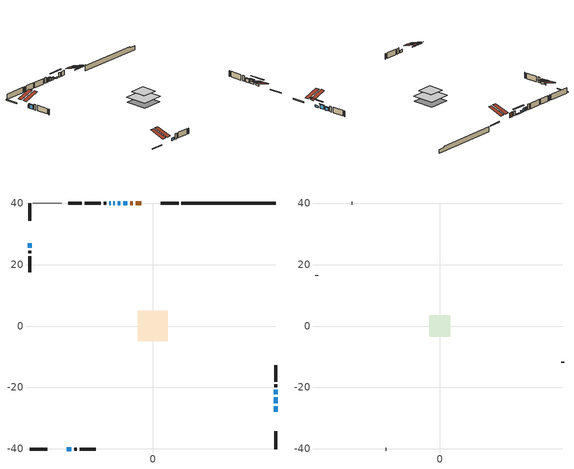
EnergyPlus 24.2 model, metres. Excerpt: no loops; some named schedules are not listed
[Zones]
conditioned space
 floor outside (Floor1 construction): -0.75,-0.75 -0.75,0.75 0.75,0.75 0.75,-0.75 z0.61
 floor adiabatic (AdiabaticFloorConstruction): -4.94,-4.94 -4.94,4.94 4.94,4.94 4.94,-4.94 z0.61
 floor foundation (Slab1 construction): -4.75,-4.75 -4.75,4.75 4.75,4.75 4.75,-4.75 z-1.68
 wall outside (RimJoist1 construction): 8.41,40.12 2.64,40.12 / -40.12,-40.12 -34.35,-40.12 / -40.12,40.12 -40.12,34.35 / 40.12,-40.12 40.12,-34.35 z0.61:0.91
 wall outside (AdiabaticWallConstruction 1): -3.73,40.12 -5.53,40.12 z0.61:2.64
 wall outside (AdiabaticWallConstruction): -40.12,27.98 -40.12,27.89 / -27.98,-40.12 -26.59,-40.12 z0.61:1.83; -40.12,26.96 -40.12,25.52 / 40.12,-25.28 40.12,-23.22 z0.61:2.36; 40.12,-27.98 40.12,-26.2 z0.61:1.32; -8.29,40.12 -9.61,40.12 z0.61:1.09; 40.12,-22.29 40.12,-20.87 / -12.38,40.12 -12.84,40.12 / -13.77,40.12 -14.23,40.12 z0.61:2.06; -10.54,40.12 -11.46,40.12 z0.61:1.4
 wall outside (Wall1 construction): -15.16,40.12 -16.03,40.12 / -25.66,-40.12 -24.78,-40.12 / -40.12,24.59 -40.12,23.71 / 40.12,-19.94 40.12,-19.07 z0.61:3.05
 wall outside (Wall2 construction): -16.96,40.12 -22.24,40.12 / -23.86,-40.12 -18.58,-40.12 / -40.12,22.78 -40.12,17.51 / 40.12,-18.14 40.12,-12.86 z0.61:3.05
 wall foundation (FoundationWall1 construction): 9.34,40.12,-1.68 9.34,40.12,0.61 37.04,40.12,0.61 37.04,40.12,-0.01 40.12,40.12,-0.01 40.12,40.12,-1.68
 wall othersidecoefficients (AdiabaticWallConstruction 1): -6.46,40.12 -7.36,40.12 z0.61:2.64
 wall othersidecoefficients (Wall3 construction): -23.17,40.12 -27.6,40.12 z0.61:3.05
 wall adiabatic (Wall5 construction): -29.66,40.12 -39.19,40.12 z0.61:3.05
 window (WindowConstruction 6): -40.12,27.98 -40.12,27.89 z0.61:1.83
 window (WindowConstruction 5): -40.12,26.96 -40.12,25.52 z0.61:2.36
 window (WindowConstruction 8): 40.12,-27.98 40.12,-26.21 z0.61:1.32
 window (WindowConstruction 9): -8.29,40.12 -9.61,40.12 z0.61:1.09
 window (WindowConstruction 7): -27.98,-40.12 -26.59,-40.12 z0.61:1.83
 window (WindowConstruction): 40.12,-25.28 40.12,-23.22 z0.61:2.36
 window (WindowConstruction 1): 40.12,-22.29 40.12,-20.87 z0.61:2.06
 window (WindowConstruction 2): -10.54,40.12 -11.46,40.12 z0.61:1.4
 window (WindowConstruction 3): -12.38,40.12 -12.84,40.12 z0.61:2.06
 window (WindowConstruction 4): -13.77,40.12 -14.23,40.12 z0.61:2.06
 door (Door): -3.73,40.12 -5.53,40.12 z0.61:2.64
 door inside (Door 1): -6.46,40.12 -7.36,40.12 z0.61:2.64
 ceiling adiabatic (AdiabaticFloorConstruction): 4.94,-4.94 4.94,4.94 -4.94,4.94 -4.94,-4.94 z0.61
 roof outside (Roof2 construction): -2.8,40.12,3.05 -2.8,33.25,5.34 -0.99,33.25,5.34 -0.99,40.12,3.05; -28.91,-40.12,3.05 -28.91,-33.25,5.34 -30.72,-33.25,5.34 -30.72,-40.12,3.05; -40.12,28.91,3.05 -33.25,28.91,5.34 -33.25,30.72,5.34 -40.12,30.72,3.05; 40.12,-28.91,3.05 33.25,-28.91,5.34 33.25,-30.72,5.34 40.12,-30.72,3.05
attic - vented
 floor to conditioned space (Floor2 construction Reversed): -3.45,-3.45 -3.45,3.45 3.45,3.45 3.45,-3.45 z3.05
 wall outside (Wall4 construction): -28.53,40.12 -28.73,40.12 / -17.65,-40.12 -17.44,-40.12 / -40.12,16.58 -40.12,16.37 / 40.12,-11.93 40.12,-11.72 z0.61:3.05
 roof outside (Roof1 construction): -0.06,40.12,3.05 -0.06,33.4,5.29 1.71,33.4,5.29 1.71,40.12,3.05; -31.65,-40.12,3.05 -31.65,-33.4,5.29 -33.42,-33.4,5.29 -33.42,-40.12,3.05; -40.12,31.65,3.05 -33.4,31.65,5.29 -33.4,33.42,5.29 -40.12,33.42,3.05; 40.12,-31.65,3.05 33.4,-31.65,5.29 33.4,-33.42,5.29 40.12,-33.42,3.05
shading: -40.12,25.31 -40.12,27.16 -40.53,27.16 -40.53,25.31 z2.56; 40.12,-23.57 40.12,-30.62 40.53,-30.62 40.53,-23.57 z3.96; -12.25,40.12 -5.65,40.12 -5.65,40.53 -12.25,40.53 z3.73; 40.12,-23.02 40.12,-25.48 40.53,-25.48 40.53,-23.02 z2.56; 40.12,-20.67 40.12,-22.49 40.53,-22.49 40.53,-20.67 z2.26; -11.66,40.12 -10.34,40.12 -10.34,40.53 -11.66,40.53 z1.6; -13.04,40.12 -12.18,40.12 -12.18,40.53 -13.04,40.53 z2.26; -14.43,40.12 -13.57,40.12 -13.57,40.53 -14.43,40.53 z2.26
[Building]
Building 1: Terrain=Suburbs
[Site:Location]
Edmonton Intl AP_AB: Latitude {deg}=53.31; Longitude {deg}=-113.58; Time Zone {hr}=-7; Elevation {m}=723; Keep Site Location Information=Yes
[Site:GroundTemperature:Shallow]
-1.56185, -3.61833, -3.78302, -2.80711, 1.11059, 5.01004, 8.39065, 10.5322, 10.7141, 8.97234, 5.67794, 1.89811
[Site:WaterMainsTemperature]
Calculation Method=Schedule; Temperature Schedule=mains temperature schedule
[Material] Roughness=Rough; Thermal Absorptance=0.9
Name | Thickness {m} | Conductivity {W/m-K} | Density {kg/m3} | Specific Heat {J/kg-K} | Solar Absorptance | Visible Absorptance
asphalt or fiberglass shingles | 0.00635 | 0.162714 | 1121.4 | 1465.45 | 0.4 | 0.4
ceiling loosefill ins | 0.169333 | 0.0480833 | 16.02 | 1046.75 | 0.7 | 0.7
ceiling stud and cavity | 0.1397 | 0.14295 | 65.682 | 1177.47 | 0.7 | 0.7
concrete 4.0 in. | 0.1016 | 1.803125 | 2242.8 | 837.4 | 0.7 | 0.7
concrete 8.0 in. | 0.2032 | 1.803125 | 2242.8 | 837.4 | 0.7 | 0.7
door material | 0.04445 | 0.053851 | 512.64 | 1214.23 | 0.7 | 0.7
door material 1 | 0.04445 | 0.060037 | 512.64 | 1214.23 | 0.7 | 0.7
exterior vertical ins | 0.0451208 | 0.029427 | 32.04 | 1214.23 | 0.7 | 0.7
floor covering | 0.0127 | 0.0433444 | 54.468 | 1339.84 | 0.6 | 0.6
floor rigid ins; roof rigid ins | 0.051816 | 0.029427 | 32.04 | 1214.23 | 0.7 | 0.7
floor rigid ins 1; wall rigid ins | 0.512978 | 0.029427 | 32.04 | 1214.23 | 0.7 | 0.7
floor stud and cavity | 0.1397 | 0.0996456 | 92.3553 | 1139.71 | 0.7 | 0.7
floor stud and cavity 1 | 0.1397 | 1.75129 | 37.0049 | 1207.88 | 0.7 | 0.7
furniture material conditioned space 1 | 0.1524 | 0.115458 | 640.8 | 1214.23 | 0.6 | 0.6
gypsum board | 0.0127 | 0.160291 | 801 | 837.4 | 0.6 | 0.6
gypsum board 1 | 0.0127 | 0.160291 | 801 | 837.4 | 0.7 | 0.7
osb sheathing 0.5 in. | 0.0127 | 0.115458 | 512.64 | 1214.23 | 0.7 | 0.7
osb sheathing 0.5 in. 1 | 0.0127 | 0.115458 | 512.64 | 1214.23 | 0.4 | 0.4
osb sheathing 0.75 in. | 0.01905 | 0.115458 | 512.64 | 1214.23 | 0.7 | 0.7
osb sheathing 2.0 in. | 0.0508 | 0.115458 | 512.64 | 1214.23 | 0.7 | 0.7
rim joist stud and cavity | 0.0508 | 0.0296634 | 125.044 | 1163.47 | 0.6 | 0.6
roof stud and cavity | 0.2032 | 0.170261 | 78.34581 | 1123.46 | 0.7 | 0.7
wall stud and cavity | 0.1397 | 0.100429 | 139.0536 | 1170.24 | 0.7 | 0.7
wall stud and cavity 1 | 0.1397 | 0.0944506 | 139.0536 | 1170.24 | 0.7 | 0.7
wall stud and cavity 2 | 0.1397 | 0.102432 | 139.0536 | 1170.24 | 0.7 | 0.7
wall stud and cavity 3 | 0.0889 | 6.1454 | 50.32683 | 1063.81 | 0.6 | 0.6
wall stud and cavity 4 | 0.1397 | 0.0850773 | 139.0536 | 1170.24 | 0.7 | 0.7
wall stud and cavity 5 | 0.0889 | 0.380278 | 52.3479 | 1209.89 | 0.7 | 0.7
wall stud and cavity 6 | 0.0889 | 0.391764 | 83.0341 | 1211.67 | 0.7 | 0.7
wood siding | 0.0254 | 0.102417 | 544.68 | 1172.36 | 0.4 | 0.4
wood siding 1 | 0.00254 | 0.102417 | 544.68 | 1172.36 | 0.4 | 0.4
wood siding 2; wood siding 3; wood siding 4 | 0.0254 | 0.102417 | 544.68 | 1172.36 | 0.7 | 0.7
[WindowMaterial:SimpleGlazingSystem]
Name | U-Factor {W/m2-K} | Solar Heat Gain Coefficient
WindowMaterial | 3.27961 | 0.66
WindowMaterial 1 | 3.273367 | 0.56
WindowMaterial 2 | 3.26655 | 0.54
WindowMaterial 3 | 3.313113 | 0.6
WindowMaterial 4 | 3.26655 | 0.49
WindowMaterial 5 | 3.27848 | 0.64
WindowMaterial 6 | 3.273367 | 0.4
WindowMaterial 7 | 3.310274 | 0.62
WindowMaterial 8 | 3.27507 | 0.57
WindowMaterial 9 | 3.26542 | 0.49
[Construction]
AdiabaticFloorConstruction: floor stud and cavity 1, floor rigid ins 1, osb sheathing 0.75 in., floor covering
AdiabaticWallConstruction: wood siding 3, wall rigid ins, wall stud and cavity 5, gypsum board
AdiabaticWallConstruction 1: wood siding 4, wall rigid ins, wall stud and cavity 5, gypsum board
Door: door material
Door 1: door material 1
Floor1 construction: floor stud and cavity, floor rigid ins, osb sheathing 0.75 in., floor covering
Floor2 construction Reversed: gypsum board, ceiling stud and cavity, ceiling loosefill ins
FoundationWall1 construction: concrete 8.0 in., gypsum board 1
furniture construction conditioned space 1: furniture material conditioned space 1
PartitionWallConstruction: gypsum board, wall stud and cavity 6, gypsum board
RimJoist1 construction: wood siding 2, osb sheathing 2.0 in., rim joist stud and cavity
Roof1 construction: asphalt or fiberglass shingles
Roof2 construction: asphalt or fiberglass shingles, roof rigid ins, osb sheathing 0.75 in., roof stud and cavity, gypsum board
Slab1 construction: concrete 4.0 in.
Wall1 construction: wood siding, osb sheathing 0.5 in., wall stud and cavity, gypsum board
Wall2 construction: wood siding, osb sheathing 0.5 in., wall stud and cavity 1, gypsum board
Wall3 construction: osb sheathing 0.5 in. 1, wall stud and cavity 2, gypsum board
Wall4 construction: wood siding 1, wall stud and cavity 3
Wall5 construction: osb sheathing 0.5 in. 1, wall stud and cavity 4, gypsum board
WindowConstruction: WindowMaterial
WindowConstruction 1: WindowMaterial 1
WindowConstruction 2: WindowMaterial 2
WindowConstruction 3: WindowMaterial 3
WindowConstruction 4: WindowMaterial 4
WindowConstruction 5: WindowMaterial 5
WindowConstruction 6: WindowMaterial 6
WindowConstruction 7: WindowMaterial 7
WindowConstruction 8: WindowMaterial 8
WindowConstruction 9: WindowMaterial 9
[Zone] Multiplier=1; Part of Total Floor Area=Yes
Name | Volume {m3}
attic - vented | 17.3358
conditioned space | 485.5
[Space]
Name | Zone | Volume {m3}
attic - vented 1 | attic - vented | 17.3358
conditioned space 1 | conditioned space | 485.5
[ZoneInfiltration:EffectiveLeakageArea]
infil attic - vented 1: Zone or Space=attic - vented 1; Schedule=Always On Discrete; Effective Air Leakage Area {cm2}=1657.39; Stack Coefficient=0.000325407; Wind Coefficient=1.2188e-05
[ZoneMixing]
whole house fan mix: Zone or Space=attic - vented; Schedule=Always On Continuous; Design Flow Rate Calculation Method=Flow/Zone; Design Flow Rate {m3/s}=0; Source Zone or Space=conditioned space
[SurfaceProperty:ExposedFoundationPerimeter]
Slab1: Exposed Perimeter Calculation Method=TotalExposedPerimeter; Total Exposed Perimeter {m}=30.785
[SurfaceProperty:OtherSideCoefficients]
other non-freezing space: Combined Convective/Radiative Film Coefficient {W/m2-K}=8.35; Constant Temperature Coefficient=1; External Dry-Bulb Temperature Coefficient=0; Ground Temperature Coefficient=0; Wind Speed Coefficient=0; Zone Air Temperature Coefficient=0; Constant Temperature Schedule=other non-freezing space; Previous Other Side Temperature Coefficient=0
[InternalMass] Zone or ZoneList=conditioned space; Space or SpaceList=conditioned space 1
Name | Construction | Surface Area {m2}
furniture mass conditioned space 1 | furniture construction conditioned space 1 | 75.9438
partition wall mass | PartitionWallConstruction | 189.86
[Lights]
interior lighting: Zone or ZoneList or Space or SpaceList=conditioned space 1; Schedule=interior lighting schedule; Design Level Calculation Method=LightingLevel; Lighting Level {W}=343.2; Return Air Fraction=0; Fraction Radiant=0.6; Fraction Visible=0.2; Fraction Replaceable=1
[People]
occupants: Zone or ZoneList or Space or SpaceList=conditioned space 1; Number of People Schedule=occupants schedule; Number of People Calculation Method=People; Number of People=3; Fraction Radiant=0.314171; Sensible Heat Fraction=0.56303; Activity Level Schedule=occupants activity schedule; Carbon Dioxide Generation Rate {m3/s-W}=0; Enable ASHRAE 55 Comfort Warnings=No; Mean Radiant Temperature Calculation Type=EnclosureAveraged
[ElectricEquipment] Zone or ZoneList or Space or SpaceList=conditioned space 1; Design Level Calculation Method=EquipmentLevel
Name | Schedule | Design Level {W} | Fraction Latent | Fraction Radiant | Fraction Lost
clothes dryer | clothes dryer schedule | 140.772 | 0.015 | 0.081 | 0.85
clothes washer | clothes washer schedule | 32.1985 | 0.03 | 0.162 | 0.7
cooking range | cooking range schedule | 208.969 | 0.08 | 0.432 | 0.2
dishwasher | dishwasher schedule | 66.8632 | 0.3 | 0.18 | 0.4
fridge | fridge schedule | 72.9452 | 0 | 0.6 | 0
mech vent bath fan 0 | mech vent bath fan 0 schedule | 50.2 | 0 | 0 | 1
mech vent bath fan 1 | mech vent bath fan 1 schedule | 50.2 | 0 | 0 | 1
mech vent house fan | mech vent house fan schedule | 0 | 0 | 0 | 1
mech vent house fan cfis | mech vent house fan cfis schedule | 0 | 0 | 0 | 0
mech vent range fan 0 | mech vent range fan 0 schedule | 57 | 0 | 0 | 1
misc plug loads | misc plug loads schedule | 494.7 | 0.045 | 0.513 | 0.1
whole house fan | Always On Discrete | 0 | 0 | 0 | 1
[OtherEquipment] Zone or ZoneList or Space or SpaceList=conditioned space 1; Design Level Calculation Method=EquipmentLevel
Name | Fuel Type | Schedule | Design Level {W} | Fraction Latent | Fraction Radiant | Fraction Lost
clothes dryer 1 | Electricity | clothes dryer schedule | 0 | 0.015 | 0.081 | 0.85
cooking range 1 | Electricity | cooking range schedule | 0 | 0.08 | 0.432 | 0.2
general water use latent | None | general water use schedule | 59.3978 | 1 | 0 | 0
general water use sensible | None | general water use schedule | -58.539 | 0 | 0.6 | 0
mech vent house fan latent load | None | Always On Discrete | 0 | 1 | 0 | 0
mech vent house fan sensible load | None | Always On Discrete | 0 | 0 | 0 | 0
water heater energy adjustment1 | NaturalGas | Always On Discrete | 0.01 | 0 | 0 | 1
[ZoneInfiltration:DesignFlowRate] Zone or ZoneList or Space or SpaceList=conditioned space 1; Schedule=Always On Discrete; Design Flow Rate Calculation Method=Flow/Zone; Design Flow Rate {m3/s}=0
infil flow; natural vent flow; whole house fan flow
[AvailabilityManager:Scheduled]
furnace airloop Availability Manager: Schedule=Always On Discrete
[Foundation:Kiva]
Foundation Kiva 1: Initial Indoor Air Temperature {C}=18; Wall Height Above Grade {m}=0.609996; Wall Depth Below Slab {m}=0.2032; Custom Block Material Name 1=exterior vertical ins; Custom Block Depth 1 {m}=2.28999; Custom Block X Position 1 {m}=0.2159; Custom Block Z Position 1 {m}=0
[Foundation:Kiva:Settings]
Soil Conductivity {W/m-K}=0.849921; Soil Density {kg/m3}=1842.3; Soil Specific Heat {J/kg-K}=418.7; Ground Solar Absorptivity=0.9; Ground Thermal Absorptivity=0.9; Ground Surface Roughness {m}=0.03; Far-Field Width {m}=40; Deep-Ground Boundary Condition=ZeroFlux; Deep-Ground Depth {m}=40; Minimum Cell Dimension {m}=0.2; Maximum Cell Growth Coefficient=3; Simulation Timestep=Timestep
[Exterior:Lights]
exterior lighting: Schedule=exterior lighting schedule; Design Level {W}=75.6
[EnergyManagementSystem:GlobalVariable]
furnace_airloop_Fan_RTF
infil_program_Qfan
infil_program_Qinf
natural_vent_program_Qnv
natural_vent_program_Qwhf
[EnergyManagementSystem:Sensor]
Name | Output:Variable or Output:Meter Index Key | Output:Variable or Output:Meter
airflow_gain | infil flow | Infiltration Sensible Heat Gain Energy
airflow_gain_1 | natural vent flow | Infiltration Sensible Heat Gain Energy
airflow_gain_2 | whole house fan flow | Infiltration Sensible Heat Gain Energy
airflow_loss | infil flow | Infiltration Sensible Heat Loss Energy
airflow_loss_1 | natural vent flow | Infiltration Sensible Heat Loss Energy
airflow_loss_2 | whole house fan flow | Infiltration Sensible Heat Loss Energy
clg_load_cond |  | Cooling:EnergyTransfer:Zone:CONDITIONED SPACE
clg_sp_s; clg_sp_s_1 | cooling setpoint | Schedule Value
clothes_dryer_exhaust_0_sch_s | clothes dryer exhaust 0 schedule | Schedule Value
cool_season | cooling season schedule | Schedule Value
htg_load_cond |  | Heating:EnergyTransfer:Zone:CONDITIONED SPACE
htg_sp_s; htg_sp_s_1 | heating setpoint | Schedule Value
ig_ee_conv | clothes dryer | Electric Equipment Convective Heating Energy
ig_ee_conv_2 | cooking range | Electric Equipment Convective Heating Energy
ig_ee_conv_4 | fridge | Electric Equipment Convective Heating Energy
ig_ee_conv_5 | misc plug loads | Electric Equipment Convective Heating Energy
ig_ee_conv_6 | whole house fan | Electric Equipment Convective Heating Energy
ig_ee_rad | clothes dryer | Electric Equipment Radiant Heating Energy
ig_ee_rad_2 | cooking range | Electric Equipment Radiant Heating Energy
ig_ee_rad_4 | fridge | Electric Equipment Radiant Heating Energy
ig_ee_rad_5 | misc plug loads | Electric Equipment Radiant Heating Energy
ig_ee_rad_6 | whole house fan | Electric Equipment Radiant Heating Energy
ig_lgt_conv | interior lighting | Lights Convective Heating Energy
ig_lgt_rad | interior lighting | Lights Radiant Heating Energy
ig_lgt_vis | interior lighting | Lights Visible Radiation Heating Energy
ig_oe_conv | clothes dryer 1 | Other Equipment Convective Heating Energy
ig_oe_conv_1 | cooking range 1 | Other Equipment Convective Heating Energy
ig_oe_conv_2 | general water use latent | Other Equipment Convective Heating Energy
ig_oe_conv_3 | general water use sensible | Other Equipment Convective Heating Energy
ig_oe_conv_4 | water heater energy adjustment1 | Other Equipment Convective Heating Energy
ig_oe_rad | clothes dryer 1 | Other Equipment Radiant Heating Energy
ig_oe_rad_1 | cooking range 1 | Other Equipment Radiant Heating Energy
ig_oe_rad_2 | general water use latent | Other Equipment Radiant Heating Energy
ig_oe_rad_3 | general water use sensible | Other Equipment Radiant Heating Energy
ig_oe_rad_4 | water heater energy adjustment1 | Other Equipment Radiant Heating Energy
ig_ppl_conv | occupants | People Convective Heating Energy
ig_ppl_rad | occupants | People Radiant Heating Energy
im_conv | furniture mass conditioned space 1 | Surface Inside Face Convection Heat Gain Energy
im_conv_1 | partition wall mass | Surface Inside Face Convection Heat Gain Energy
im_ig | furniture mass conditioned space 1 | Surface Inside Face Internal Gains Radiation Heat Gain Energy
im_ig_1 | partition wall mass | Surface Inside Face Internal Gains Radiation Heat Gain Energy
im_lgt | furniture mass conditioned space 1 | Surface Inside Face Lights Radiation Heat Gain Energy
im_lgt_1 | partition wall mass | Surface Inside Face Lights Radiation Heat Gain Energy
im_sol | furniture mass conditioned space 1 | Surface Inside Face Solar Radiation Heat Gain Energy
im_sol_1 | partition wall mass | Surface Inside Face Solar Radiation Heat Gain Energy
im_surf | furniture mass conditioned space 1 | Surface Inside Face Net Surface Thermal Radiation Heat Gain Energy
im_surf_1 | partition wall mass | Surface Inside Face Net Surface Thermal Radiation Heat Gain Energy
mech_vent_bath_fan_0_sch_s | mech vent bath fan 0 schedule | Schedule Value
mech_vent_bath_fan_1_sch_s | mech vent bath fan 1 schedule | Schedule Value
mech_vent_range_fan_0_sch_s | mech vent range fan 0 schedule | Schedule Value
mv_conv | mech vent bath fan 0 | Electric Equipment Convective Heating Energy
mv_conv_1 | mech vent bath fan 1 | Electric Equipment Convective Heating Energy
mv_conv_2 | mech vent house fan | Electric Equipment Convective Heating Energy
mv_conv_3 | mech vent house fan cfis | Electric Equipment Convective Heating Energy
mv_conv_4 | mech vent range fan 0 | Electric Equipment Convective Heating Energy
mv_conv_5 | mech vent house fan latent load | Other Equipment Convective Heating Energy
mv_conv_6 | mech vent house fan sensible load | Other Equipment Convective Heating Energy
mv_rad | mech vent bath fan 0 | Electric Equipment Radiant Heating Energy
mv_rad_1 | mech vent bath fan 1 | Electric Equipment Radiant Heating Energy
mv_rad_2 | mech vent house fan | Electric Equipment Radiant Heating Energy
mv_rad_3 | mech vent house fan cfis | Electric Equipment Radiant Heating Energy
mv_rad_4 | mech vent range fan 0 | Electric Equipment Radiant Heating Energy
mv_rad_5 | mech vent house fan latent load | Other Equipment Radiant Heating Energy
mv_rad_6 | mech vent house fan sensible load | Other Equipment Radiant Heating Energy
natural_vent_s | natural vent schedule | Schedule Value
oa_temp |  | Site Outdoor Air Drybulb Temperature
out_pb_s |  | Site Outdoor Air Barometric Pressure
out_wt_s |  | Site Outdoor Air Humidity Ratio
site_vw_s |  | Site Wind Speed
ss_back_out | Window1 | Surface Window Shortwave from Zone Back Out Window Heat Transfer Rate
ss_back_out_1 | Window10 | Surface Window Shortwave from Zone Back Out Window Heat Transfer Rate
ss_back_out_2 | Window11 | Surface Window Shortwave from Zone Back Out Window Heat Transfer Rate
ss_back_out_3 | Window12 | Surface Window Shortwave from Zone Back Out Window Heat Transfer Rate
ss_back_out_4 | Window2 | Surface Window Shortwave from Zone Back Out Window Heat Transfer Rate
ss_back_out_5 | Window4 | Surface Window Shortwave from Zone Back Out Window Heat Transfer Rate
ss_back_out_6 | Window5 | Surface Window Shortwave from Zone Back Out Window Heat Transfer Rate
ss_back_out_7 | Window7 | Surface Window Shortwave from Zone Back Out Window Heat Transfer Rate
ss_back_out_8 | Window8 | Surface Window Shortwave from Zone Back Out Window Heat Transfer Rate
ss_back_out_9 | Window9 | Surface Window Shortwave from Zone Back Out Window Heat Transfer Rate
ss_conv | Door1 | Surface Inside Face Convection Heat Gain Energy
ss_conv_1 | Door3 | Surface Inside Face Convection Heat Gain Energy
ss_conv_10 | Window8 | Surface Inside Face Convection Heat Gain Energy
ss_conv_11 | Window9 | Surface Inside Face Convection Heat Gain Energy
ss_conv_2 | Window1 | Surface Inside Face Convection Heat Gain Energy
ss_conv_3 | Window10 | Surface Inside Face Convection Heat Gain Energy
ss_conv_4 | Window11 | Surface Inside Face Convection Heat Gain Energy
ss_conv_5 | Window12 | Surface Inside Face Convection Heat Gain Energy
ss_conv_6 | Window2 | Surface Inside Face Convection Heat Gain Energy
ss_conv_7 | Window4 | Surface Inside Face Convection Heat Gain Energy
ss_conv_8 | Window5 | Surface Inside Face Convection Heat Gain Energy
ss_conv_9 | Window7 | Surface Inside Face Convection Heat Gain Energy
ss_ig | Door1 | Surface Inside Face Internal Gains Radiation Heat Gain Energy
ss_ig_1 | Door3 | Surface Inside Face Internal Gains Radiation Heat Gain Energy
ss_ig_10 | Window8 | Surface Inside Face Internal Gains Radiation Heat Gain Energy
ss_ig_11 | Window9 | Surface Inside Face Internal Gains Radiation Heat Gain Energy
ss_ig_2 | Window1 | Surface Inside Face Internal Gains Radiation Heat Gain Energy
ss_ig_3 | Window10 | Surface Inside Face Internal Gains Radiation Heat Gain Energy
ss_ig_4 | Window11 | Surface Inside Face Internal Gains Radiation Heat Gain Energy
ss_ig_5 | Window12 | Surface Inside Face Internal Gains Radiation Heat Gain Energy
ss_ig_6 | Window2 | Surface Inside Face Internal Gains Radiation Heat Gain Energy
ss_ig_7 | Window4 | Surface Inside Face Internal Gains Radiation Heat Gain Energy
ss_ig_8 | Window5 | Surface Inside Face Internal Gains Radiation Heat Gain Energy
ss_ig_9 | Window7 | Surface Inside Face Internal Gains Radiation Heat Gain Energy
ss_lgt | Door1 | Surface Inside Face Lights Radiation Heat Gain Energy
ss_lgt_1 | Door3 | Surface Inside Face Lights Radiation Heat Gain Energy
ss_sol | Door1 | Surface Inside Face Solar Radiation Heat Gain Energy
ss_sol_1 | Door3 | Surface Inside Face Solar Radiation Heat Gain Energy
ss_surf | Door1 | Surface Inside Face Net Surface Thermal Radiation Heat Gain Energy
ss_surf_1 | Door3 | Surface Inside Face Net Surface Thermal Radiation Heat Gain Energy
ss_surf_10 | Window8 | Surface Inside Face Net Surface Thermal Radiation Heat Gain Energy
ss_surf_11 | Window9 | Surface Inside Face Net Surface Thermal Radiation Heat Gain Energy
ss_surf_2 | Window1 | Surface Inside Face Net Surface Thermal Radiation Heat Gain Energy
ss_surf_3 | Window10 | Surface Inside Face Net Surface Thermal Radiation Heat Gain Energy
ss_surf_4 | Window11 | Surface Inside Face Net Surface Thermal Radiation Heat Gain Energy
ss_surf_5 | Window12 | Surface Inside Face Net Surface Thermal Radiation Heat Gain Energy
ss_surf_6 | Window2 | Surface Inside Face Net Surface Thermal Radiation Heat Gain Energy
ss_surf_7 | Window4 | Surface Inside Face Net Surface Thermal Radiation Heat Gain Energy
ss_surf_8 | Window5 | Surface Inside Face Net Surface Thermal Radiation Heat Gain Energy
ss_surf_9 | Window7 | Surface Inside Face Net Surface Thermal Radiation Heat Gain Energy
ss_trans_in | Window1 | Surface Window Transmitted Solar Radiation Rate
ss_trans_in_1 | Window10 | Surface Window Transmitted Solar Radiation Rate
ss_trans_in_2 | Window11 | Surface Window Transmitted Solar Radiation Rate
ss_trans_in_3 | Window12 | Surface Window Transmitted Solar Radiation Rate
ss_trans_in_4 | Window2 | Surface Window Transmitted Solar Radiation Rate
ss_trans_in_5 | Window4 | Surface Window Transmitted Solar Radiation Rate
ss_trans_in_6 | Window5 | Surface Window Transmitted Solar Radiation Rate
ss_trans_in_7 | Window7 | Surface Window Transmitted Solar Radiation Rate
ss_trans_in_8 | Window8 | Surface Window Transmitted Solar Radiation Rate
ss_trans_in_9 | Window9 | Surface Window Transmitted Solar Radiation Rate
ss_trans_out | Window1 | Surface Inside Face Initial Transmitted Diffuse Transmitted Out Window Solar Radiation Rate
ss_trans_out_1 | Window10 | Surface Inside Face Initial Transmitted Diffuse Transmitted Out Window Solar Radiation Rate
ss_trans_out_2 | Window11 | Surface Inside Face Initial Transmitted Diffuse Transmitted Out Window Solar Radiation Rate
ss_trans_out_3 | Window12 | Surface Inside Face Initial Transmitted Diffuse Transmitted Out Window Solar Radiation Rate
ss_trans_out_4 | Window2 | Surface Inside Face Initial Transmitted Diffuse Transmitted Out Window Solar Radiation Rate
ss_trans_out_5 | Window4 | Surface Inside Face Initial Transmitted Diffuse Transmitted Out Window Solar Radiation Rate
ss_trans_out_6 | Window5 | Surface Inside Face Initial Transmitted Diffuse Transmitted Out Window Solar Radiation Rate
